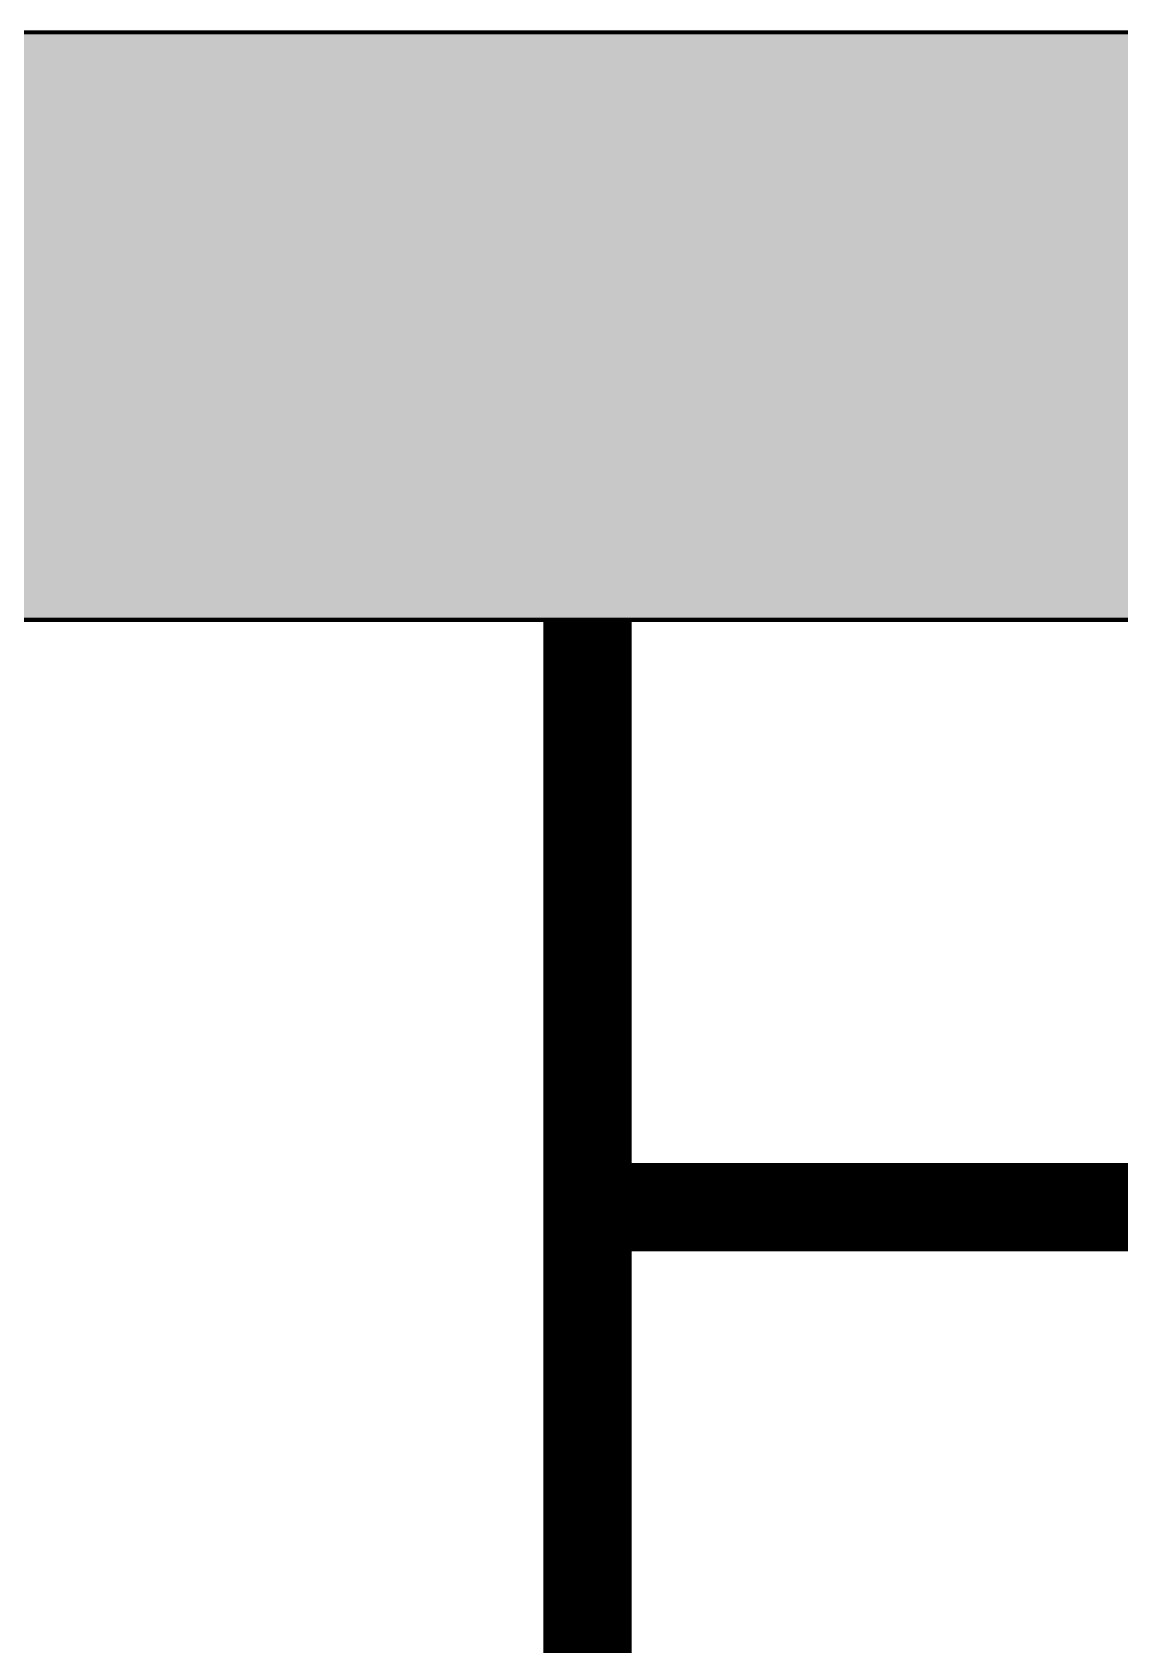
# Model space of a CAD drawing. Header units: millimetres. Extents: x -116965 to 323937, y 291661 to 566926.
# Drawn here: x -45421.5 to -45236.3, y 306762.6 to 307037 of the extents above; entities that cross this region are included whole.
import ezdxf

# ---------------------------------------------------------------- set-up
doc = ezdxf.new("R2010")
doc.units = ezdxf.units.MM
doc.layers.get('0').update_dxf_attribs({"lineweight": 18})
doc.layers.add('C00-00-00', color=7, linetype='Continuous')
doc.layers.add('C34-3A-40', color=7, linetype='Continuous', true_color=0x343a40)
doc.layers.add('C62-64-69', color=7, linetype='Continuous', true_color=0x626469)

msp = doc.modelspace()

# ---------------------------------------------------------------- hatches: boundary and pattern name
at = {"layer": 'C34-3A-40'}
h = msp.add_hatch(color=256, dxfattribs=at)
h.dxf.hatch_style = 2
h.paths.add_polyline_path([(-45432.267431, 307037.046927), (-45232.295346, 307037.046927), (-45232.295346, 306937.060883), (-45432.267431, 306937.060883)])
at = {"layer": 'C62-64-69'}
h = msp.add_hatch(color=256, dxfattribs=at)
h.dxf.hatch_style = 2
h.paths.add_polyline_path([(-45432.267431, 307028.048183), (-45400.271896, 307028.048183), (-45400.271896, 307021.049158), (-45432.267431, 307021.049158)])
h = msp.add_hatch(color=256, dxfattribs=at)
h.dxf.hatch_style = 2
h.paths.add_polyline_path([(-45400.271896, 307028.048183), (-45368.276362, 307028.048183), (-45368.276362, 307021.049158), (-45400.271896, 307021.049158)])
h = msp.add_hatch(color=256, dxfattribs=at)
h.dxf.hatch_style = 2
h.paths.add_polyline_path([(-45400.271896, 307028.048183), (-45368.276362, 307028.048183), (-45368.276362, 307021.049158), (-45400.271896, 307021.049158)])
h = msp.add_hatch(color=256, dxfattribs=at)
h.dxf.hatch_style = 2
h.paths.add_polyline_path([(-45368.276362, 307028.048183), (-45336.280831, 307028.048183), (-45336.280831, 307021.049158), (-45368.276362, 307021.049158)])
h = msp.add_hatch(color=256, dxfattribs=at)
h.dxf.hatch_style = 2
h.paths.add_polyline_path([(-45368.276362, 307028.048183), (-45336.280831, 307028.048183), (-45336.280831, 307021.049158), (-45368.276362, 307021.049158)])
h = msp.add_hatch(color=256, dxfattribs=at)
h.dxf.hatch_style = 2
h.paths.add_polyline_path([(-45336.280831, 307028.048183), (-45304.285296, 307028.048183), (-45304.285296, 307021.049158), (-45336.280831, 307021.049158)])
h = msp.add_hatch(color=256, dxfattribs=at)
h.dxf.hatch_style = 2
h.paths.add_polyline_path([(-45336.280831, 307028.048183), (-45304.285296, 307028.048183), (-45304.285296, 307021.049158), (-45336.280831, 307021.049158)])
h = msp.add_hatch(color=256, dxfattribs=at)
h.dxf.hatch_style = 2
h.paths.add_polyline_path([(-45304.285296, 307028.048183), (-45272.289762, 307028.048183), (-45272.289762, 307021.049158), (-45304.285296, 307021.049158)])
h = msp.add_hatch(color=256, dxfattribs=at)
h.dxf.hatch_style = 2
h.paths.add_polyline_path([(-45304.285296, 307028.048183), (-45272.289762, 307028.048183), (-45272.289762, 307021.049158), (-45304.285296, 307021.049158)])
h = msp.add_hatch(color=256, dxfattribs=at)
h.dxf.hatch_style = 2
h.paths.add_polyline_path([(-45272.289762, 307028.048183), (-45240.294231, 307028.048183), (-45240.294231, 307021.049158), (-45272.289762, 307021.049158)])
h = msp.add_hatch(color=256, dxfattribs=at)
h.dxf.hatch_style = 2
h.paths.add_polyline_path([(-45432.267431, 307021.049158), (-45400.271896, 307021.049158), (-45400.271896, 307019.049439), (-45432.267431, 307019.049439)])
h = msp.add_hatch(color=256, dxfattribs=at)
h.dxf.hatch_style = 2
h.paths.add_polyline_path([(-45432.267431, 307019.049439), (-45400.271896, 307019.049439), (-45400.271896, 307012.050414), (-45432.267431, 307012.050414)])
h = msp.add_hatch(color=256, dxfattribs=at)
h.dxf.hatch_style = 2
h.paths.add_polyline_path([(-45400.271896, 307021.049158), (-45368.276362, 307021.049158), (-45368.276362, 307019.049439), (-45400.271896, 307019.049439)])
h = msp.add_hatch(color=256, dxfattribs=at)
h.dxf.hatch_style = 2
h.paths.add_polyline_path([(-45400.271896, 307021.049158), (-45368.276362, 307021.049158), (-45368.276362, 307019.049439), (-45400.271896, 307019.049439)])
h = msp.add_hatch(color=256, dxfattribs=at)
h.dxf.hatch_style = 2
h.paths.add_polyline_path([(-45400.271896, 307019.049439), (-45368.276362, 307019.049439), (-45368.276362, 307012.050414), (-45400.271896, 307012.050414)])
h = msp.add_hatch(color=256, dxfattribs=at)
h.dxf.hatch_style = 2
h.paths.add_polyline_path([(-45400.271896, 307019.049439), (-45368.276362, 307019.049439), (-45368.276362, 307012.050414), (-45400.271896, 307012.050414)])
h = msp.add_hatch(color=256, dxfattribs=at)
h.dxf.hatch_style = 2
h.paths.add_polyline_path([(-45368.276362, 307021.049158), (-45336.280831, 307021.049158), (-45336.280831, 307019.049439), (-45368.276362, 307019.049439)])
h = msp.add_hatch(color=256, dxfattribs=at)
h.dxf.hatch_style = 2
h.paths.add_polyline_path([(-45368.276362, 307021.049158), (-45336.280831, 307021.049158), (-45336.280831, 307019.049439), (-45368.276362, 307019.049439)])
h = msp.add_hatch(color=256, dxfattribs=at)
h.dxf.hatch_style = 2
h.paths.add_polyline_path([(-45368.276362, 307019.049439), (-45336.280831, 307019.049439), (-45336.280831, 307012.050414), (-45368.276362, 307012.050414)])
h = msp.add_hatch(color=256, dxfattribs=at)
h.dxf.hatch_style = 2
h.paths.add_polyline_path([(-45368.276362, 307019.049439), (-45336.280831, 307019.049439), (-45336.280831, 307012.050414), (-45368.276362, 307012.050414)])
h = msp.add_hatch(color=256, dxfattribs=at)
h.dxf.hatch_style = 2
h.paths.add_polyline_path([(-45336.280831, 307021.049158), (-45304.285296, 307021.049158), (-45304.285296, 307019.049439), (-45336.280831, 307019.049439)])
h = msp.add_hatch(color=256, dxfattribs=at)
h.dxf.hatch_style = 2
h.paths.add_polyline_path([(-45336.280831, 307021.049158), (-45304.285296, 307021.049158), (-45304.285296, 307019.049439), (-45336.280831, 307019.049439)])
h = msp.add_hatch(color=256, dxfattribs=at)
h.dxf.hatch_style = 2
h.paths.add_polyline_path([(-45336.280831, 307019.049439), (-45304.285296, 307019.049439), (-45304.285296, 307012.050414), (-45336.280831, 307012.050414)])
h = msp.add_hatch(color=256, dxfattribs=at)
h.dxf.hatch_style = 2
h.paths.add_polyline_path([(-45336.280831, 307019.049439), (-45304.285296, 307019.049439), (-45304.285296, 307012.050414), (-45336.280831, 307012.050414)])
h = msp.add_hatch(color=256, dxfattribs=at)
h.dxf.hatch_style = 2
h.paths.add_polyline_path([(-45304.285296, 307021.049158), (-45272.289762, 307021.049158), (-45272.289762, 307019.049439), (-45304.285296, 307019.049439)])
h = msp.add_hatch(color=256, dxfattribs=at)
h.dxf.hatch_style = 2
h.paths.add_polyline_path([(-45304.285296, 307021.049158), (-45272.289762, 307021.049158), (-45272.289762, 307019.049439), (-45304.285296, 307019.049439)])
h = msp.add_hatch(color=256, dxfattribs=at)
h.dxf.hatch_style = 2
h.paths.add_polyline_path([(-45304.285296, 307019.049439), (-45272.289762, 307019.049439), (-45272.289762, 307012.050414), (-45304.285296, 307012.050414)])
h = msp.add_hatch(color=256, dxfattribs=at)
h.dxf.hatch_style = 2
h.paths.add_polyline_path([(-45304.285296, 307019.049439), (-45272.289762, 307019.049439), (-45272.289762, 307012.050414), (-45304.285296, 307012.050414)])
h = msp.add_hatch(color=256, dxfattribs=at)
h.dxf.hatch_style = 2
h.paths.add_polyline_path([(-45272.289762, 307021.049158), (-45240.294231, 307021.049158), (-45240.294231, 307019.049439), (-45272.289762, 307019.049439)])
h = msp.add_hatch(color=256, dxfattribs=at)
h.dxf.hatch_style = 2
h.paths.add_polyline_path([(-45272.289762, 307019.049439), (-45240.294231, 307019.049439), (-45240.294231, 307012.050414), (-45272.289762, 307012.050414)])
h = msp.add_hatch(color=256, dxfattribs=at)
h.dxf.hatch_style = 2
h.paths.add_polyline_path([(-45432.267431, 307012.050414), (-45400.271896, 307012.050414), (-45400.271896, 307010.050695), (-45432.267431, 307010.050695)])
h = msp.add_hatch(color=256, dxfattribs=at)
h.dxf.hatch_style = 2
h.paths.add_polyline_path([(-45400.271896, 307012.050414), (-45368.276362, 307012.050414), (-45368.276362, 307010.050695), (-45400.271896, 307010.050695)])
h = msp.add_hatch(color=256, dxfattribs=at)
h.dxf.hatch_style = 2
h.paths.add_polyline_path([(-45400.271896, 307012.050414), (-45368.276362, 307012.050414), (-45368.276362, 307010.050695), (-45400.271896, 307010.050695)])
h = msp.add_hatch(color=256, dxfattribs=at)
h.dxf.hatch_style = 2
h.paths.add_polyline_path([(-45368.276362, 307012.050414), (-45336.280831, 307012.050414), (-45336.280831, 307010.050695), (-45368.276362, 307010.050695)])
h = msp.add_hatch(color=256, dxfattribs=at)
h.dxf.hatch_style = 2
h.paths.add_polyline_path([(-45368.276362, 307012.050414), (-45336.280831, 307012.050414), (-45336.280831, 307010.050695), (-45368.276362, 307010.050695)])
h = msp.add_hatch(color=256, dxfattribs=at)
h.dxf.hatch_style = 2
h.paths.add_polyline_path([(-45336.280831, 307012.050414), (-45304.285296, 307012.050414), (-45304.285296, 307010.050695), (-45336.280831, 307010.050695)])
h = msp.add_hatch(color=256, dxfattribs=at)
h.dxf.hatch_style = 2
h.paths.add_polyline_path([(-45336.280831, 307012.050414), (-45304.285296, 307012.050414), (-45304.285296, 307010.050695), (-45336.280831, 307010.050695)])
h = msp.add_hatch(color=256, dxfattribs=at)
h.dxf.hatch_style = 2
h.paths.add_polyline_path([(-45304.285296, 307012.050414), (-45272.289762, 307012.050414), (-45272.289762, 307010.050695), (-45304.285296, 307010.050695)])
h = msp.add_hatch(color=256, dxfattribs=at)
h.dxf.hatch_style = 2
h.paths.add_polyline_path([(-45304.285296, 307012.050414), (-45272.289762, 307012.050414), (-45272.289762, 307010.050695), (-45304.285296, 307010.050695)])
h = msp.add_hatch(color=256, dxfattribs=at)
h.dxf.hatch_style = 2
h.paths.add_polyline_path([(-45272.289762, 307012.050414), (-45240.294231, 307012.050414), (-45240.294231, 307010.050695), (-45272.289762, 307010.050695)])
h = msp.add_hatch(color=256, dxfattribs=at)
h.dxf.hatch_style = 2
h.paths.add_polyline_path([(-45432.267431, 307010.050695), (-45400.271896, 307010.050695), (-45400.271896, 307003.05167), (-45432.267431, 307003.05167)])
h = msp.add_hatch(color=256, dxfattribs=at)
h.dxf.hatch_style = 2
h.paths.add_polyline_path([(-45400.271896, 307010.050695), (-45368.276362, 307010.050695), (-45368.276362, 307003.05167), (-45400.271896, 307003.05167)])
h = msp.add_hatch(color=256, dxfattribs=at)
h.dxf.hatch_style = 2
h.paths.add_polyline_path([(-45400.271896, 307010.050695), (-45368.276362, 307010.050695), (-45368.276362, 307003.05167), (-45400.271896, 307003.05167)])
h = msp.add_hatch(color=256, dxfattribs=at)
h.dxf.hatch_style = 2
h.paths.add_polyline_path([(-45368.276362, 307010.050695), (-45336.280831, 307010.050695), (-45336.280831, 307003.05167), (-45368.276362, 307003.05167)])
h = msp.add_hatch(color=256, dxfattribs=at)
h.dxf.hatch_style = 2
h.paths.add_polyline_path([(-45368.276362, 307010.050695), (-45336.280831, 307010.050695), (-45336.280831, 307003.05167), (-45368.276362, 307003.05167)])
h = msp.add_hatch(color=256, dxfattribs=at)
h.dxf.hatch_style = 2
h.paths.add_polyline_path([(-45336.280831, 307010.050695), (-45304.285296, 307010.050695), (-45304.285296, 307003.05167), (-45336.280831, 307003.05167)])
h = msp.add_hatch(color=256, dxfattribs=at)
h.dxf.hatch_style = 2
h.paths.add_polyline_path([(-45336.280831, 307010.050695), (-45304.285296, 307010.050695), (-45304.285296, 307003.05167), (-45336.280831, 307003.05167)])
h = msp.add_hatch(color=256, dxfattribs=at)
h.dxf.hatch_style = 2
h.paths.add_polyline_path([(-45304.285296, 307010.050695), (-45272.289762, 307010.050695), (-45272.289762, 307003.05167), (-45304.285296, 307003.05167)])
h = msp.add_hatch(color=256, dxfattribs=at)
h.dxf.hatch_style = 2
h.paths.add_polyline_path([(-45304.285296, 307010.050695), (-45272.289762, 307010.050695), (-45272.289762, 307003.05167), (-45304.285296, 307003.05167)])
h = msp.add_hatch(color=256, dxfattribs=at)
h.dxf.hatch_style = 2
h.paths.add_polyline_path([(-45272.289762, 307010.050695), (-45240.294231, 307010.050695), (-45240.294231, 307003.05167), (-45272.289762, 307003.05167)])
h = msp.add_hatch(color=256, dxfattribs=at)
h.dxf.hatch_style = 2
h.paths.add_polyline_path([(-45432.267431, 307003.05167), (-45400.271896, 307003.05167), (-45400.271896, 307001.051952), (-45432.267431, 307001.051952)])
h = msp.add_hatch(color=256, dxfattribs=at)
h.dxf.hatch_style = 2
h.paths.add_polyline_path([(-45400.271896, 307003.05167), (-45368.276362, 307003.05167), (-45368.276362, 307001.051952), (-45400.271896, 307001.051952)])
h = msp.add_hatch(color=256, dxfattribs=at)
h.dxf.hatch_style = 2
h.paths.add_polyline_path([(-45400.271896, 307003.05167), (-45368.276362, 307003.05167), (-45368.276362, 307001.051952), (-45400.271896, 307001.051952)])
h = msp.add_hatch(color=256, dxfattribs=at)
h.dxf.hatch_style = 2
h.paths.add_polyline_path([(-45368.276362, 307003.05167), (-45336.280831, 307003.05167), (-45336.280831, 307001.051952), (-45368.276362, 307001.051952)])
h = msp.add_hatch(color=256, dxfattribs=at)
h.dxf.hatch_style = 2
h.paths.add_polyline_path([(-45368.276362, 307003.05167), (-45336.280831, 307003.05167), (-45336.280831, 307001.051952), (-45368.276362, 307001.051952)])
h = msp.add_hatch(color=256, dxfattribs=at)
h.dxf.hatch_style = 2
h.paths.add_polyline_path([(-45336.280831, 307003.05167), (-45304.285296, 307003.05167), (-45304.285296, 307001.051952), (-45336.280831, 307001.051952)])
h = msp.add_hatch(color=256, dxfattribs=at)
h.dxf.hatch_style = 2
h.paths.add_polyline_path([(-45336.280831, 307003.05167), (-45304.285296, 307003.05167), (-45304.285296, 307001.051952), (-45336.280831, 307001.051952)])
h = msp.add_hatch(color=256, dxfattribs=at)
h.dxf.hatch_style = 2
h.paths.add_polyline_path([(-45304.285296, 307003.05167), (-45272.289762, 307003.05167), (-45272.289762, 307001.051952), (-45304.285296, 307001.051952)])
h = msp.add_hatch(color=256, dxfattribs=at)
h.dxf.hatch_style = 2
h.paths.add_polyline_path([(-45304.285296, 307003.05167), (-45272.289762, 307003.05167), (-45272.289762, 307001.051952), (-45304.285296, 307001.051952)])
h = msp.add_hatch(color=256, dxfattribs=at)
h.dxf.hatch_style = 2
h.paths.add_polyline_path([(-45272.289762, 307003.05167), (-45240.294231, 307003.05167), (-45240.294231, 307001.051952), (-45272.289762, 307001.051952)])
h = msp.add_hatch(color=256, dxfattribs=at)
h.dxf.hatch_style = 2
h.paths.add_polyline_path([(-45432.267431, 307001.051952), (-45400.271896, 307001.051952), (-45400.271896, 306994.052926), (-45432.267431, 306994.052926)])
h = msp.add_hatch(color=256, dxfattribs=at)
h.dxf.hatch_style = 2
h.paths.add_polyline_path([(-45400.271896, 307001.051952), (-45368.276362, 307001.051952), (-45368.276362, 306994.052926), (-45400.271896, 306994.052926)])
h = msp.add_hatch(color=256, dxfattribs=at)
h.dxf.hatch_style = 2
h.paths.add_polyline_path([(-45400.271896, 307001.051952), (-45368.276362, 307001.051952), (-45368.276362, 306994.052926), (-45400.271896, 306994.052926)])
h = msp.add_hatch(color=256, dxfattribs=at)
h.dxf.hatch_style = 2
h.paths.add_polyline_path([(-45368.276362, 307001.051952), (-45336.280831, 307001.051952), (-45336.280831, 306994.052926), (-45368.276362, 306994.052926)])
h = msp.add_hatch(color=256, dxfattribs=at)
h.dxf.hatch_style = 2
h.paths.add_polyline_path([(-45368.276362, 307001.051952), (-45336.280831, 307001.051952), (-45336.280831, 306994.052926), (-45368.276362, 306994.052926)])
h = msp.add_hatch(color=256, dxfattribs=at)
h.dxf.hatch_style = 2
h.paths.add_polyline_path([(-45336.280831, 307001.051952), (-45304.285296, 307001.051952), (-45304.285296, 306994.052926), (-45336.280831, 306994.052926)])
h = msp.add_hatch(color=256, dxfattribs=at)
h.dxf.hatch_style = 2
h.paths.add_polyline_path([(-45336.280831, 307001.051952), (-45304.285296, 307001.051952), (-45304.285296, 306994.052926), (-45336.280831, 306994.052926)])
h = msp.add_hatch(color=256, dxfattribs=at)
h.dxf.hatch_style = 2
h.paths.add_polyline_path([(-45304.285296, 307001.051952), (-45272.289762, 307001.051952), (-45272.289762, 306994.052926), (-45304.285296, 306994.052926)])
h = msp.add_hatch(color=256, dxfattribs=at)
h.dxf.hatch_style = 2
h.paths.add_polyline_path([(-45304.285296, 307001.051952), (-45272.289762, 307001.051952), (-45272.289762, 306994.052926), (-45304.285296, 306994.052926)])
h = msp.add_hatch(color=256, dxfattribs=at)
h.dxf.hatch_style = 2
h.paths.add_polyline_path([(-45272.289762, 307001.051952), (-45240.294231, 307001.051952), (-45240.294231, 306994.052926), (-45272.289762, 306994.052926)])
h = msp.add_hatch(color=256, dxfattribs=at)
h.dxf.hatch_style = 2
h.paths.add_polyline_path([(-45432.267431, 306994.052926), (-45400.271896, 306994.052926), (-45400.271896, 306992.053208), (-45432.267431, 306992.053208)])
h = msp.add_hatch(color=256, dxfattribs=at)
h.dxf.hatch_style = 2
h.paths.add_polyline_path([(-45400.271896, 306994.052926), (-45368.276362, 306994.052926), (-45368.276362, 306992.053208), (-45400.271896, 306992.053208)])
h = msp.add_hatch(color=256, dxfattribs=at)
h.dxf.hatch_style = 2
h.paths.add_polyline_path([(-45400.271896, 306994.052926), (-45368.276362, 306994.052926), (-45368.276362, 306992.053208), (-45400.271896, 306992.053208)])
h = msp.add_hatch(color=256, dxfattribs=at)
h.dxf.hatch_style = 2
h.paths.add_polyline_path([(-45368.276362, 306994.052926), (-45336.280831, 306994.052926), (-45336.280831, 306992.053208), (-45368.276362, 306992.053208)])
h = msp.add_hatch(color=256, dxfattribs=at)
h.dxf.hatch_style = 2
h.paths.add_polyline_path([(-45368.276362, 306994.052926), (-45336.280831, 306994.052926), (-45336.280831, 306992.053208), (-45368.276362, 306992.053208)])
h = msp.add_hatch(color=256, dxfattribs=at)
h.dxf.hatch_style = 2
h.paths.add_polyline_path([(-45336.280831, 306994.052926), (-45304.285296, 306994.052926), (-45304.285296, 306992.053208), (-45336.280831, 306992.053208)])
h = msp.add_hatch(color=256, dxfattribs=at)
h.dxf.hatch_style = 2
h.paths.add_polyline_path([(-45336.280831, 306994.052926), (-45304.285296, 306994.052926), (-45304.285296, 306992.053208), (-45336.280831, 306992.053208)])
h = msp.add_hatch(color=256, dxfattribs=at)
h.dxf.hatch_style = 2
h.paths.add_polyline_path([(-45304.285296, 306994.052926), (-45272.289762, 306994.052926), (-45272.289762, 306992.053208), (-45304.285296, 306992.053208)])
h = msp.add_hatch(color=256, dxfattribs=at)
h.dxf.hatch_style = 2
h.paths.add_polyline_path([(-45304.285296, 306994.052926), (-45272.289762, 306994.052926), (-45272.289762, 306992.053208), (-45304.285296, 306992.053208)])
h = msp.add_hatch(color=256, dxfattribs=at)
h.dxf.hatch_style = 2
h.paths.add_polyline_path([(-45272.289762, 306994.052926), (-45240.294231, 306994.052926), (-45240.294231, 306992.053208), (-45272.289762, 306992.053208)])
h = msp.add_hatch(color=256, dxfattribs=at)
h.dxf.hatch_style = 2
h.paths.add_polyline_path([(-45432.267431, 306992.053208), (-45400.271896, 306992.053208), (-45400.271896, 306985.054183), (-45432.267431, 306985.054183)])
h = msp.add_hatch(color=256, dxfattribs=at)
h.dxf.hatch_style = 2
h.paths.add_polyline_path([(-45400.271896, 306992.053208), (-45368.276362, 306992.053208), (-45368.276362, 306985.054183), (-45400.271896, 306985.054183)])
h = msp.add_hatch(color=256, dxfattribs=at)
h.dxf.hatch_style = 2
h.paths.add_polyline_path([(-45400.271896, 306992.053208), (-45368.276362, 306992.053208), (-45368.276362, 306985.054183), (-45400.271896, 306985.054183)])
h = msp.add_hatch(color=256, dxfattribs=at)
h.dxf.hatch_style = 2
h.paths.add_polyline_path([(-45368.276362, 306992.053208), (-45336.280831, 306992.053208), (-45336.280831, 306985.054183), (-45368.276362, 306985.054183)])
h = msp.add_hatch(color=256, dxfattribs=at)
h.dxf.hatch_style = 2
h.paths.add_polyline_path([(-45368.276362, 306992.053208), (-45336.280831, 306992.053208), (-45336.280831, 306985.054183), (-45368.276362, 306985.054183)])
h = msp.add_hatch(color=256, dxfattribs=at)
h.dxf.hatch_style = 2
h.paths.add_polyline_path([(-45336.280831, 306992.053208), (-45304.285296, 306992.053208), (-45304.285296, 306985.054183), (-45336.280831, 306985.054183)])
h = msp.add_hatch(color=256, dxfattribs=at)
h.dxf.hatch_style = 2
h.paths.add_polyline_path([(-45336.280831, 306992.053208), (-45304.285296, 306992.053208), (-45304.285296, 306985.054183), (-45336.280831, 306985.054183)])
h = msp.add_hatch(color=256, dxfattribs=at)
h.dxf.hatch_style = 2
h.paths.add_polyline_path([(-45304.285296, 306992.053208), (-45272.289762, 306992.053208), (-45272.289762, 306985.054183), (-45304.285296, 306985.054183)])
h = msp.add_hatch(color=256, dxfattribs=at)
h.dxf.hatch_style = 2
h.paths.add_polyline_path([(-45304.285296, 306992.053208), (-45272.289762, 306992.053208), (-45272.289762, 306985.054183), (-45304.285296, 306985.054183)])
h = msp.add_hatch(color=256, dxfattribs=at)
h.dxf.hatch_style = 2
h.paths.add_polyline_path([(-45272.289762, 306992.053208), (-45240.294231, 306992.053208), (-45240.294231, 306985.054183), (-45272.289762, 306985.054183)])
h = msp.add_hatch(color=256, dxfattribs=at)
h.dxf.hatch_style = 2
h.paths.add_polyline_path([(-45432.267431, 306985.054183), (-45400.271896, 306985.054183), (-45400.271896, 306983.054464), (-45432.267431, 306983.054464)])
h = msp.add_hatch(color=256, dxfattribs=at)
h.dxf.hatch_style = 2
h.paths.add_polyline_path([(-45400.271896, 306985.054183), (-45368.276362, 306985.054183), (-45368.276362, 306983.054464), (-45400.271896, 306983.054464)])
h = msp.add_hatch(color=256, dxfattribs=at)
h.dxf.hatch_style = 2
h.paths.add_polyline_path([(-45400.271896, 306985.054183), (-45368.276362, 306985.054183), (-45368.276362, 306983.054464), (-45400.271896, 306983.054464)])
h = msp.add_hatch(color=256, dxfattribs=at)
h.dxf.hatch_style = 2
h.paths.add_polyline_path([(-45368.276362, 306985.054183), (-45336.280831, 306985.054183), (-45336.280831, 306983.054464), (-45368.276362, 306983.054464)])
h = msp.add_hatch(color=256, dxfattribs=at)
h.dxf.hatch_style = 2
h.paths.add_polyline_path([(-45368.276362, 306985.054183), (-45336.280831, 306985.054183), (-45336.280831, 306983.054464), (-45368.276362, 306983.054464)])
h = msp.add_hatch(color=256, dxfattribs=at)
h.dxf.hatch_style = 2
h.paths.add_polyline_path([(-45336.280831, 306985.054183), (-45304.285296, 306985.054183), (-45304.285296, 306983.054464), (-45336.280831, 306983.054464)])
h = msp.add_hatch(color=256, dxfattribs=at)
h.dxf.hatch_style = 2
h.paths.add_polyline_path([(-45336.280831, 306985.054183), (-45304.285296, 306985.054183), (-45304.285296, 306983.054464), (-45336.280831, 306983.054464)])
h = msp.add_hatch(color=256, dxfattribs=at)
h.dxf.hatch_style = 2
h.paths.add_polyline_path([(-45304.285296, 306985.054183), (-45272.289762, 306985.054183), (-45272.289762, 306983.054464), (-45304.285296, 306983.054464)])
h = msp.add_hatch(color=256, dxfattribs=at)
h.dxf.hatch_style = 2
h.paths.add_polyline_path([(-45304.285296, 306985.054183), (-45272.289762, 306985.054183), (-45272.289762, 306983.054464), (-45304.285296, 306983.054464)])
h = msp.add_hatch(color=256, dxfattribs=at)
h.dxf.hatch_style = 2
h.paths.add_polyline_path([(-45272.289762, 306985.054183), (-45240.294231, 306985.054183), (-45240.294231, 306983.054464), (-45272.289762, 306983.054464)])

# ---------------------------------------------------------------- linework, layer by layer
at = {"color": 1, "lineweight": -3, "ltscale": 5, "const_width": 15}
for points in [[(-45326.934673, 305037.326092), (-45326.934673, 306937.060883)], [(-45150.656793, 306837.074842), (-45326.934673, 306837.074842)]]:
    msp.add_lwpolyline(points, dxfattribs=at)
at = {"layer": 'C00-00-00', "lineweight": 211}
msp.add_lwpolyline([(-45432.267431, 307037.046927), (-45232.295346, 307037.046927), (-45232.295346, 306937.060883), (-45432.267431, 306937.060883)], close=True, dxfattribs=at)
at = {"layer": 'C00-00-00', "lineweight": 100}
msp.add_lwpolyline([(-45432.267431, 306937.060883), (-45232.295346, 306937.060883), (-45232.295346, 304937.340052), (-45432.267431, 304937.340052)], close=True, dxfattribs=at)

doc.saveas('drawing.dxf')
